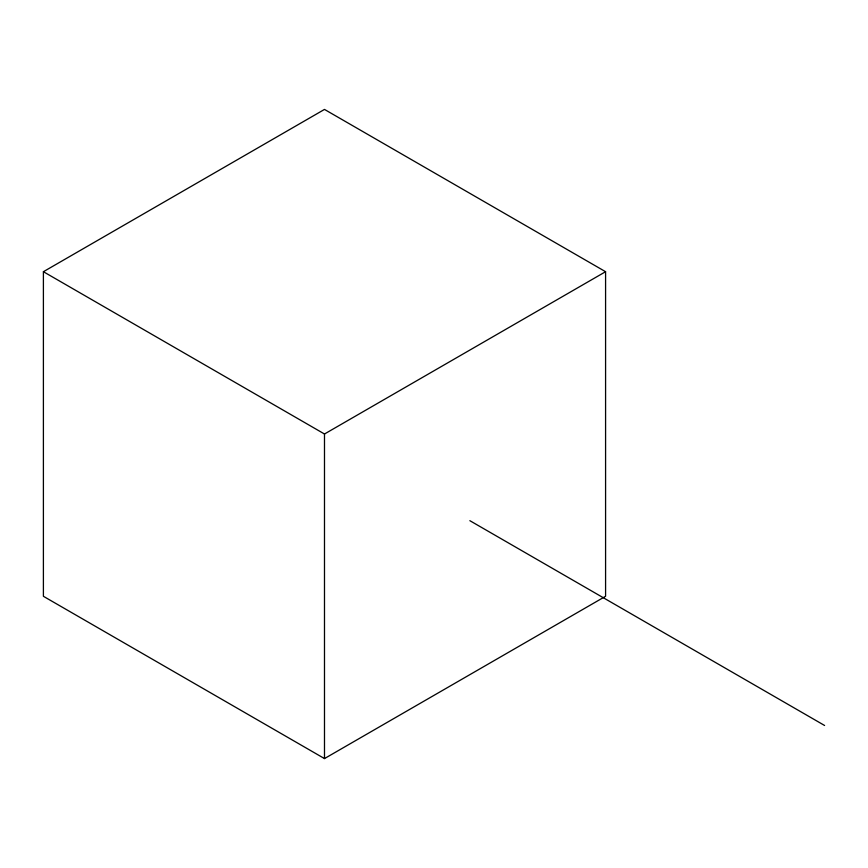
<?xml version="1.0" encoding="UTF-8"?>
<svg xmlns="http://www.w3.org/2000/svg" width="868" height="868" viewBox="0 0 868 868"><rect width="100%" height="100%" fill="white"/><g stroke="black" fill="none" stroke-linecap="round" stroke-linejoin="round"><path stroke-width="1.3" d="M43.4 271.706L324.491 109.422L605.582 271.706L605.582 596.294L324.491 758.578L43.4 596.294L43.4 271.706L324.491 434L605.582 271.706M469.859 520.681L824.6 725.485M324.491 434L324.491 758.578"/></g></svg>
